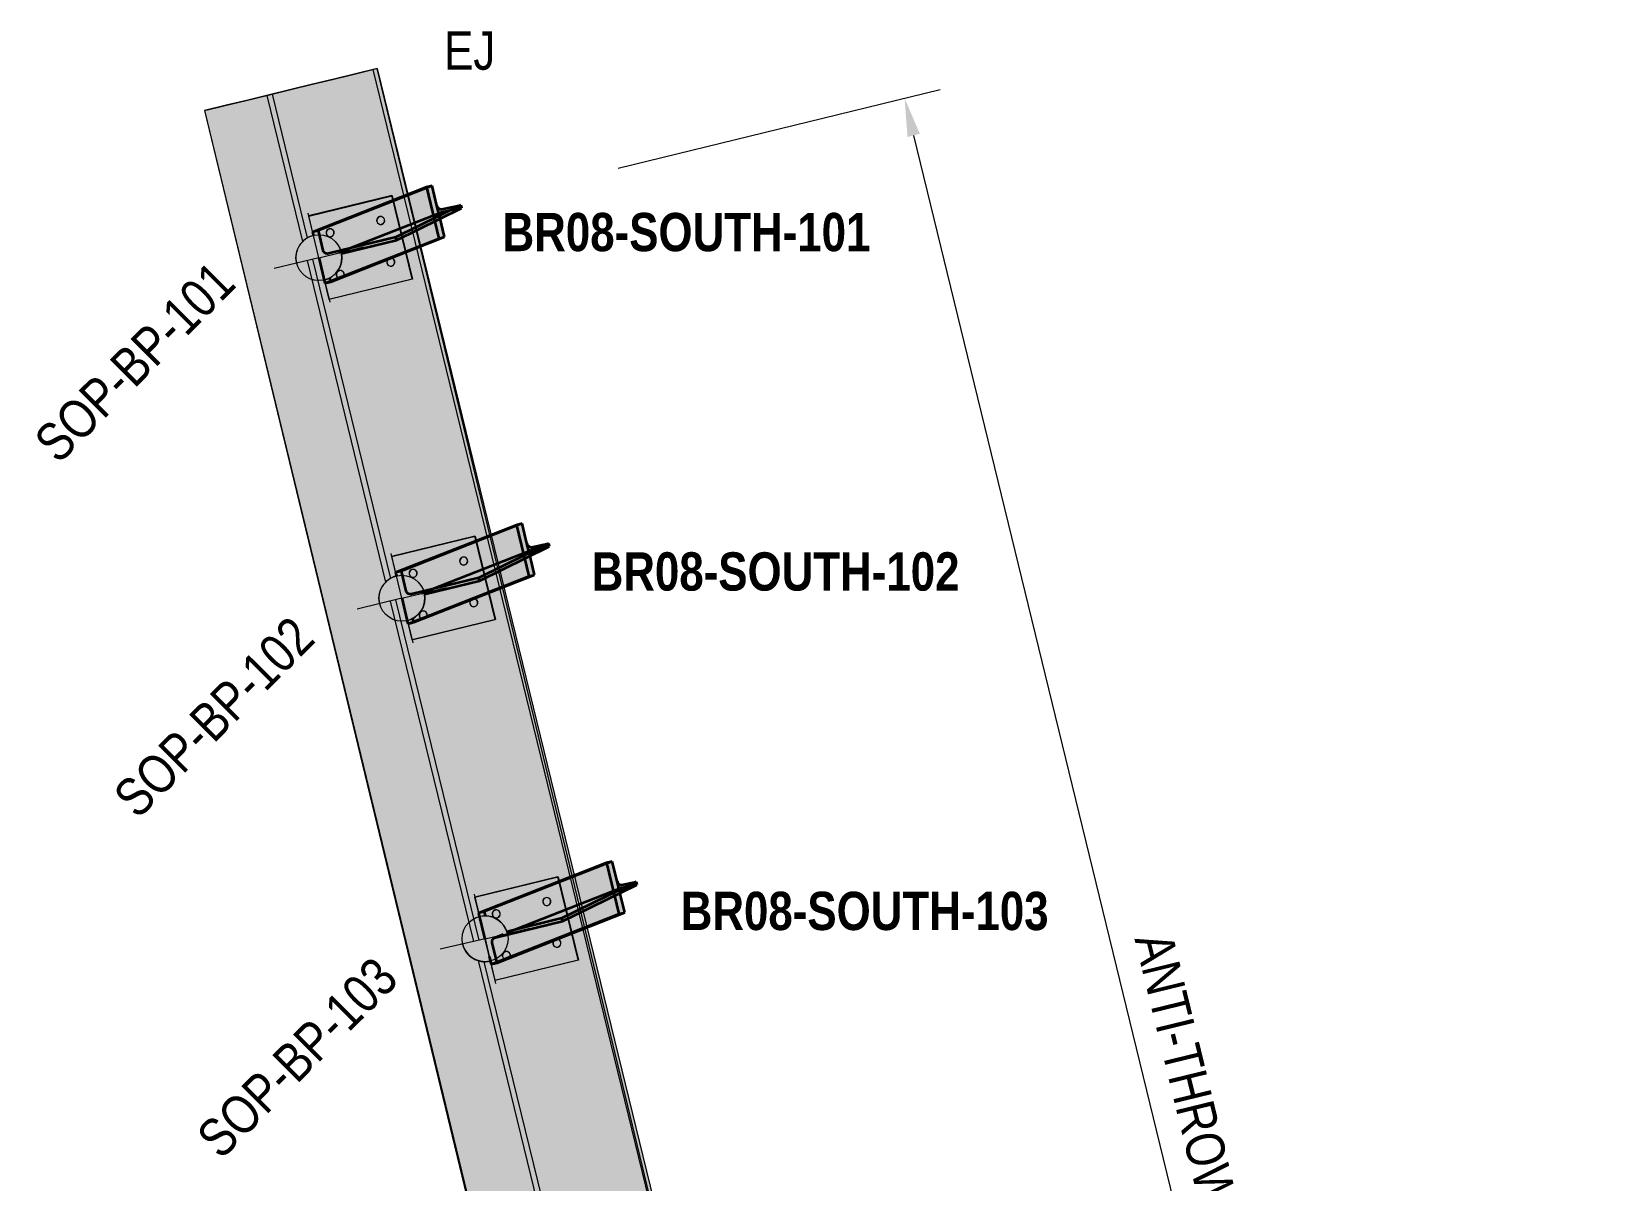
# Model space of a CAD drawing. Header units: metres. Extents: x 4 to 49, y -1186 to 3.
# Drawn here: x 8.62 to 13.75, y -1175.8 to -1172.05 of the extents above; entities that cross this region are included whole.
import ezdxf

# ---------------------------------------------------------------- set-up
doc = ezdxf.new("R2010")
doc.units = ezdxf.units.M
doc.layers.get('Defpoints').update_dxf_attribs({"color": 41})
for name, color, linetype, lineweight in [('A-ANNO-DIMS', 7, 'Continuous', 9), ('A-ANNO-NOTE', 7, 'Continuous', 9), ('A-FLOR', 7, 'Continuous', 50), ('A-GENM', 7, 'Continuous', 35), ('A-GENM-IDEN', 7, 'Continuous', 18), ('G-ANNO-TEXT', 7, 'Continuous', 9), ('S-FNDN-IDEN', 7, 'Continuous', 18), ('S-FSTN', 7, 'Continuous', 18)]:
    doc.layers.add(name, color=color, linetype=linetype, lineweight=lineweight)
doc.styles.add('Arial Narrow_4', font='ARIALN.TTF', dxfattribs={"height": 0.125})
doc.styles.add('Arial Narrow_B_1', font='ARIALNB.TTF', dxfattribs={"height": 0.125})
doc.dimstyles.new('Dimension_Standard_O__mm_', dxfattribs={"dimscale": 0.3048, "dimtxt": 0.127929, "dimasz": 0.410105, "dimexe": 0.393701, "dimexo": 0.246063, "dimgap": 0.246063, "dimtad": 1, "dimdec": 0, "dimlfac": 1000, "dimzin": 0, "dimdsep": 46, "dimtxsty": 'Arial Narrow_4', "dimsah": 1, "dimcen": 0.09, "dimaunit": 1, "dimadec": 4, "dimazin": 0, "dimtfac": 1, "dimtdec": 4, "dimtix": 1, "dimtmove": 0, "dimatfit": 3, "dimfxl": 1, "dimtvp": 1, "dimtfill": 1, "dimtolj": 1, "dimtzin": 0, "dimlwd": 18, "dimlwe": 18, "dimarcsym": 2})

# ---------------------------------------------------------------- blocks, each defined once
blk = doc.blocks.new('BR08_GEN_POST_0 - 360UB_BASE-8745528-DRG-2873222 - SOUTHERN SCREEN POST - PLAN')
at = {"layer": 'A-GENM', "true_color": 0xc0c0c0}
h = blk.add_hatch(color=9, dxfattribs=at)
h.paths.add_polyline_path([(-348.1954, -1175.0132), (-348.2124, -1174.9401), (-348.2043, -1174.9387), (-348.1954, -1174.9382), (-348.1865, -1174.9387), (-348.1798, -1174.9398), (-348.1719, -1174.9419), (-348.1642, -1174.9449), (-348.157, -1174.9487), (-348.1501, -1174.9533), (-348.1439, -1174.9586), (-348.1382, -1174.9646), (-348.1332, -1174.9711), (-348.129, -1174.9782), (-348.1256, -1174.9856), (-348.123, -1174.9934), (-348.1223, -1174.9961), (-348.1946, -1175.013)])
h.paths.add_polyline_path([(-348.1757, -1175.0963), (-347.7581, -1174.9319), (-347.7988, -1174.7649), (-348.2163, -1174.9292), (-348.1783, -1175.0856)])
for points in [[(-347.7581, -1174.9319), (-347.7393, -1174.9274), (-347.78, -1174.7603), (-347.7988, -1174.7649), (-347.7633, -1174.9104)], [(-347.7551, -1174.8623), (-347.7555, -1174.857), (-347.7542, -1174.8521), (-347.7514, -1174.8484), (-347.7474, -1174.8464), (-347.6999, -1174.8366), (-347.7023, -1174.8269), (-347.752, -1174.8369), (-347.7564, -1174.8357), (-347.7604, -1174.8326), (-347.7633, -1174.828), (-347.7641, -1174.8254)], [(-347.7548, -1174.8637), (-347.7013, -1174.8369), (-347.7499, -1174.8475), (-347.753, -1174.85), (-347.7551, -1174.8545), (-347.7555, -1174.8597), (-347.7551, -1174.8623)], [(-348.1757, -1175.0963), (-348.1563, -1175.0916), (-347.7393, -1174.9274), (-347.7581, -1174.9319), (-348.122, -1175.0752)]]:
    blk.add_hatch(color=9, dxfattribs=at).paths.add_polyline_path(points)
at = {"layer": 'A-GENM'}
for p, q in [((-347.7988, -1174.7649), (-348.2163, -1174.9292)), ((-347.78, -1174.7603), (-348.197, -1174.9245)), ((-347.78, -1174.7603), (-347.7988, -1174.7649)), ((-347.7988, -1174.7649), (-347.7581, -1174.9319)), ((-347.7641, -1174.8254), (-347.78, -1174.7603)), ((-347.7023, -1174.8269), (-347.9447, -1174.9463)), ((-347.7551, -1174.8623), (-347.7641, -1174.8254)), ((-347.7497, -1174.8367), (-347.7023, -1174.8269)), ((-347.7023, -1174.8269), (-347.6999, -1174.8366)), ((-347.7489, -1174.8469), (-348.1228, -1174.9941)), ((-347.9423, -1174.956), (-347.6999, -1174.8366)), ((-347.7393, -1174.9274), (-347.7551, -1174.8623)), ((-347.6999, -1174.8366), (-347.7474, -1174.8464)), ((-348.197, -1174.9245), (-348.2163, -1174.9292)), ((-348.2163, -1174.9292), (-348.1956, -1175.0145)), ((-348.1937, -1174.9382), (-348.197, -1174.9245)), ((-348.1563, -1175.0916), (-347.7393, -1174.9274)), ((-347.7581, -1174.9319), (-347.7393, -1174.9274)), ((-348.1757, -1175.0963), (-347.7581, -1174.9319)), ((-348.1617, -1175.0095), (-347.9423, -1174.956)), ((-347.9447, -1174.9463), (-348.124, -1174.9901)), ((-347.9423, -1174.956), (-347.9447, -1174.9463)), ((-348.1563, -1175.0916), (-348.1722, -1175.0265)), ((-348.1359, -1174.9993), (-348.1635, -1175.0101)), ((-348.1818, -1175.071), (-348.1757, -1175.0963)), ((-348.1757, -1175.0963), (-348.1563, -1175.0916))]:
    blk.add_line(p, q, dxfattribs=at)
at = {"layer": 'A-GENM', "flags": 128}
for points in [[(-347.7641, -1174.8254), (-347.7633, -1174.828), (-347.762, -1174.8305), (-347.7604, -1174.8326), (-347.7585, -1174.8344), (-347.7564, -1174.8357), (-347.7542, -1174.8366), (-347.752, -1174.8369), (-347.7497, -1174.8367)], [(-347.7474, -1174.8464), (-347.7495, -1174.8472), (-347.7514, -1174.8484), (-347.753, -1174.85), (-347.7542, -1174.8521), (-347.7551, -1174.8544), (-347.7555, -1174.857), (-347.7556, -1174.8596), (-347.7551, -1174.8623)], [(-348.1722, -1175.0265), (-348.1726, -1175.0234), (-348.1722, -1175.0203), (-348.1712, -1175.0173), (-348.1696, -1175.0146), (-348.1673, -1175.0123), (-348.1647, -1175.0106), (-348.1617, -1175.0095)]]:
    blk.add_lwpolyline(points, dxfattribs=at)
blk = doc.blocks.new('BR08_GEN_POST_0 - 360UB_BASE-8745532-DRG-2873222 - SOUTHERN SCREEN POST - PLAN')
at = {"layer": 'A-GENM', "true_color": 0xc0c0c0}
h = blk.add_hatch(color=9, dxfattribs=at)
h.paths.add_polyline_path([(-348.4471, -1173.9839), (-348.0524, -1173.8286), (-348.0931, -1173.6615), (-348.4877, -1173.8169), (-348.4496, -1173.9736)])
h.paths.add_polyline_path([(-348.449, -1173.9736), (-348.4668, -1173.9008), (-348.3938, -1173.8833), (-348.3923, -1173.8914), (-348.3918, -1173.9008), (-348.3921, -1173.9077), (-348.3933, -1173.9159), (-348.3953, -1173.9236), (-348.3982, -1173.9312), (-348.402, -1173.9386), (-348.4065, -1173.9454), (-348.4117, -1173.9517), (-348.4176, -1173.9575), (-348.4241, -1173.9625), (-348.4311, -1173.9668), (-348.4386, -1173.9703), (-348.4463, -1173.9729)])
for points in [[(-348.0524, -1173.8286), (-348.0336, -1173.8241), (-348.0742, -1173.657), (-348.0931, -1173.6615)], [(-348.0494, -1173.759), (-348.0498, -1173.7536), (-348.0485, -1173.7487), (-348.0456, -1173.745), (-348.0416, -1173.7431), (-347.9861, -1173.7316), (-347.9885, -1173.7219), (-348.0462, -1173.7336), (-348.0507, -1173.7323), (-348.0547, -1173.7292), (-348.0575, -1173.7247), (-348.0584, -1173.7221)], [(-348.0486, -1173.7623), (-347.9861, -1173.7316), (-348.0442, -1173.7441), (-348.0472, -1173.7466), (-348.0494, -1173.7512), (-348.0498, -1173.7563), (-348.0494, -1173.759)], [(-348.4471, -1173.9839), (-348.4269, -1173.9789), (-348.0336, -1173.8241), (-348.0524, -1173.8286), (-348.4269, -1173.976)]]:
    blk.add_hatch(color=9, dxfattribs=at).paths.add_polyline_path(points)
at = {"layer": 'A-GENM'}
for p, q in [((-348.0931, -1173.6615), (-348.4877, -1173.8169)), ((-348.0742, -1173.657), (-348.4684, -1173.8121)), ((-348.0742, -1173.657), (-348.0931, -1173.6615)), ((-348.0931, -1173.6615), (-348.0524, -1173.8286)), ((-348.0584, -1173.7221), (-348.0742, -1173.657)), ((-348.0431, -1173.7435), (-348.4033, -1173.8853)), ((-347.9885, -1173.7219), (-348.2161, -1173.8339)), ((-348.2137, -1173.8437), (-347.9861, -1173.7316)), ((-348.0494, -1173.759), (-348.0584, -1173.7221)), ((-348.044, -1173.7334), (-347.9885, -1173.7219)), ((-347.9861, -1173.7316), (-348.0416, -1173.7431)), ((-347.9885, -1173.7219), (-347.9861, -1173.7316)), ((-348.0336, -1173.8241), (-348.0494, -1173.759)), ((-348.4684, -1173.8121), (-348.4877, -1173.8169)), ((-348.4877, -1173.8169), (-348.485, -1173.828)), ((-348.4526, -1173.8772), (-348.4684, -1173.8121)), ((-348.4471, -1173.9839), (-348.0524, -1173.8286)), ((-348.2161, -1173.8339), (-348.4354, -1173.8875)), ((-348.4277, -1173.9792), (-348.0336, -1173.8241)), ((-348.393, -1173.8874), (-348.2137, -1173.8437)), ((-348.2137, -1173.8437), (-348.2161, -1173.8339)), ((-348.0524, -1173.8286), (-348.0336, -1173.8241)), ((-348.4676, -1173.8997), (-348.4471, -1173.9839)), ((-348.4471, -1173.9839), (-348.4277, -1173.9792)), ((-348.4277, -1173.9792), (-348.4308, -1173.9666))]:
    blk.add_line(p, q, dxfattribs=at)
at = {"layer": 'A-GENM', "flags": 128}
for points in [[(-348.0584, -1173.7221), (-348.0575, -1173.7247), (-348.0563, -1173.7271), (-348.0547, -1173.7292), (-348.0528, -1173.731), (-348.0507, -1173.7323), (-348.0485, -1173.7332), (-348.0462, -1173.7336), (-348.044, -1173.7334)], [(-348.0416, -1173.7431), (-348.0437, -1173.7438), (-348.0456, -1173.745), (-348.0472, -1173.7466), (-348.0485, -1173.7487), (-348.0494, -1173.751), (-348.0498, -1173.7536), (-348.0498, -1173.7563), (-348.0494, -1173.759)], [(-348.4354, -1173.8875), (-348.4386, -1173.8879), (-348.4418, -1173.8876), (-348.4448, -1173.8866), (-348.4475, -1173.885), (-348.4498, -1173.8828), (-348.4515, -1173.8802), (-348.4526, -1173.8772)]]:
    blk.add_lwpolyline(points, dxfattribs=at)
blk = doc.blocks.new('BR08_GEN_POST_0 - 360UB_BASE-8745536-DRG-2873222 - SOUTHERN SCREEN POST - PLAN')
at = {"layer": 'A-GENM', "true_color": 0xc0c0c0}
h = blk.add_hatch(color=9, dxfattribs=at)
h.paths.add_polyline_path([(-348.7181, -1172.8715), (-348.3463, -1172.7251), (-348.387, -1172.558), (-348.7588, -1172.7044), (-348.7206, -1172.8612)])
h.paths.add_polyline_path([(-348.72, -1172.8612), (-348.7378, -1172.7883), (-348.6648, -1172.7708), (-348.6634, -1172.7789), (-348.6628, -1172.7883), (-348.6631, -1172.7953), (-348.6643, -1172.8034), (-348.6663, -1172.8111), (-348.6692, -1172.8188), (-348.673, -1172.8261), (-348.6775, -1172.833), (-348.6827, -1172.8393), (-348.6886, -1172.845), (-348.6951, -1172.85), (-348.7021, -1172.8543), (-348.7096, -1172.8578), (-348.7173, -1172.8605)])
for points in [[(-348.3463, -1172.7251), (-348.3275, -1172.7206), (-348.3681, -1172.5535), (-348.387, -1172.558)], [(-348.3433, -1172.6555), (-348.3437, -1172.6501), (-348.3424, -1172.6452), (-348.3395, -1172.6415), (-348.3355, -1172.6396), (-348.2723, -1172.6265), (-348.2747, -1172.6168), (-348.3401, -1172.6301), (-348.3446, -1172.6289), (-348.3486, -1172.6258), (-348.3514, -1172.6212), (-348.3523, -1172.6186)], [(-348.342, -1172.6609), (-348.2723, -1172.6265), (-348.3381, -1172.6406), (-348.3411, -1172.6432), (-348.3433, -1172.6477), (-348.3437, -1172.6529), (-348.3433, -1172.6555)], [(-348.7181, -1172.8715), (-348.6987, -1172.8668), (-348.3275, -1172.7206), (-348.3463, -1172.7251), (-348.7175, -1172.8713)]]:
    blk.add_hatch(color=9, dxfattribs=at).paths.add_polyline_path(points)
at = {"layer": 'A-GENM'}
for p, q in [((-348.387, -1172.558), (-348.7588, -1172.7044)), ((-348.3681, -1172.5535), (-348.7394, -1172.6997)), ((-348.3681, -1172.5535), (-348.387, -1172.558)), ((-348.387, -1172.558), (-348.3463, -1172.7251)), ((-348.3523, -1172.6186), (-348.3681, -1172.5535)), ((-348.2747, -1172.6168), (-348.4871, -1172.7215)), ((-348.3433, -1172.6555), (-348.3523, -1172.6186)), ((-348.3379, -1172.6299), (-348.2747, -1172.6168)), ((-348.2747, -1172.6168), (-348.2723, -1172.6265)), ((-348.337, -1172.6401), (-348.6743, -1172.7728)), ((-348.4848, -1172.7312), (-348.2723, -1172.6265)), ((-348.3275, -1172.7206), (-348.3433, -1172.6555)), ((-348.2723, -1172.6265), (-348.3355, -1172.6396)), ((-348.7394, -1172.6997), (-348.7588, -1172.7044)), ((-348.7588, -1172.7044), (-348.756, -1172.7156)), ((-348.7236, -1172.7648), (-348.7394, -1172.6997)), ((-348.4871, -1172.7215), (-348.7065, -1172.775)), ((-348.6987, -1172.8668), (-348.3275, -1172.7206)), ((-348.4848, -1172.7312), (-348.4871, -1172.7215)), ((-348.3463, -1172.7251), (-348.3275, -1172.7206)), ((-348.7181, -1172.8715), (-348.3463, -1172.7251)), ((-348.664, -1172.7749), (-348.4848, -1172.7312)), ((-348.7386, -1172.7872), (-348.7181, -1172.8715)), ((-348.7181, -1172.8715), (-348.6987, -1172.8668)), ((-348.6987, -1172.8668), (-348.7018, -1172.8541))]:
    blk.add_line(p, q, dxfattribs=at)
at = {"layer": 'A-GENM', "flags": 128}
for points in [[(-348.3523, -1172.6186), (-348.3514, -1172.6212), (-348.3502, -1172.6236), (-348.3486, -1172.6258), (-348.3467, -1172.6275), (-348.3446, -1172.6289), (-348.3424, -1172.6298), (-348.3401, -1172.6301), (-348.3379, -1172.6299)], [(-348.3355, -1172.6396), (-348.3376, -1172.6403), (-348.3395, -1172.6415), (-348.3411, -1172.6432), (-348.3424, -1172.6452), (-348.3433, -1172.6476), (-348.3437, -1172.6501), (-348.3437, -1172.6528), (-348.3433, -1172.6555)], [(-348.7065, -1172.775), (-348.7096, -1172.7754), (-348.7128, -1172.7751), (-348.7158, -1172.7741), (-348.7185, -1172.7725), (-348.7208, -1172.7703), (-348.7225, -1172.7677), (-348.7236, -1172.7648)]]:
    blk.add_lwpolyline(points, dxfattribs=at)
blk = doc.blocks.new('Barrier Post Column Base Plate - 25mm-V32-DRG-2873222 - SOUTHERN SCREEN POST - PLAN')
at = {"layer": 'S-FSTN'}
for p, q in [((-347.9572, -1174.8104), (-348.2291, -1174.8768)), ((-348.2285, -1174.8772), (-347.9565, -1174.8108)), ((-347.8909, -1175.0824), (-347.9572, -1174.8104)), ((-347.9572, -1174.8104), (-347.9565, -1174.8108)), ((-347.9565, -1174.8108), (-347.8903, -1175.0828)), ((-348.2291, -1174.8768), (-348.1956, -1175.0145)), ((-348.2285, -1174.8772), (-348.2291, -1174.8768)), ((-348.1622, -1175.1491), (-348.2285, -1174.8772)), ((-348.1519, -1174.9209), (-348.1525, -1174.9205)), ((-348.0006, -1174.9027), (-348, -1174.903)), ((-347.9868, -1174.8806), (-347.9874, -1174.8803)), ((-348.1657, -1174.9429), (-348.1651, -1174.9433)), ((-347.9537, -1175.0166), (-347.9543, -1175.0163)), ((-348.1818, -1175.071), (-348.1629, -1175.1488)), ((-348.1629, -1175.1488), (-347.8909, -1175.0824)), ((-347.8903, -1175.0828), (-348.1622, -1175.1491)), ((-348.1326, -1175.0789), (-348.132, -1175.0793)), ((-348.1188, -1175.0569), (-348.1194, -1175.0565)), ((-347.9675, -1175.0386), (-347.9669, -1175.039)), ((-347.8903, -1175.0828), (-347.8909, -1175.0824)), ((-348.1622, -1175.1491), (-348.1629, -1175.1488))]:
    blk.add_line(p, q, dxfattribs=at)
for centre, start_param, end_param in [((-347.9934, -1174.8918), 5.48447, 8.626063), ((-347.994, -1174.8915), 5.48447, 8.626063), ((-348.1591, -1174.9317), 5.48447, 8.626063), ((-348.1585, -1174.9321), 5.48447, 8.626063), ((-348.1591, -1174.9317), 2.342878, 5.48447), ((-348.1585, -1174.9321), 2.342878, 5.48447), ((-347.994, -1174.8915), 2.342878, 5.48447), ((-347.9934, -1174.8918), 2.342878, 5.48447), ((-347.9603, -1175.0278), 5.48447, 8.626063), ((-347.9609, -1175.0274), 5.48447, 8.626063), ((-347.9609, -1175.0274), 2.342878, 5.48447), ((-347.9603, -1175.0278), 2.342878, 5.48447), ((-348.126, -1175.0677), 5.48447, 8.626063), ((-348.1254, -1175.0681), 5.48447, 8.626063), ((-348.126, -1175.0677), 2.342878, 5.48447), ((-348.1254, -1175.0681), 2.342878, 5.48447)]:
    blk.add_ellipse(centre, major_axis=(0.0066, 0.0112), ratio=0.999542, start_param=start_param, end_param=end_param, dxfattribs=at)
blk = doc.blocks.new('Barrier Post Column Base Plate - 25mm-V30-DRG-2873222 - SOUTHERN SCREEN POST - PLAN')
at = {"layer": 'S-FSTN'}
for p, q in [((-346.3288, -1181.4847), (-346.6008, -1181.551)), ((-346.6001, -1181.5514), (-346.3281, -1181.485)), ((-346.2626, -1181.7567), (-346.3288, -1181.4847)), ((-346.3288, -1181.4847), (-346.3281, -1181.485)), ((-346.3281, -1181.485), (-346.2619, -1181.757)), ((-346.6008, -1181.551), (-346.5853, -1181.6147)), ((-346.6001, -1181.5514), (-346.6008, -1181.551)), ((-346.5847, -1181.6145), (-346.6001, -1181.5514)), ((-346.3584, -1181.5549), (-346.3591, -1181.5545)), ((-346.5235, -1181.5952), (-346.5242, -1181.5948)), ((-346.3723, -1181.5769), (-346.3716, -1181.5773)), ((-346.5374, -1181.6172), (-346.5367, -1181.6176)), ((-346.5678, -1181.6863), (-346.5345, -1181.823)), ((-346.3253, -1181.6909), (-346.3259, -1181.6905)), ((-346.5339, -1181.8234), (-346.5492, -1181.7603)), ((-346.5345, -1181.823), (-346.2626, -1181.7567)), ((-346.2619, -1181.757), (-346.5339, -1181.8234)), ((-346.5043, -1181.7532), (-346.5036, -1181.7536)), ((-346.4904, -1181.7312), (-346.4911, -1181.7308)), ((-346.3391, -1181.7129), (-346.3385, -1181.7133)), ((-346.2619, -1181.757), (-346.2626, -1181.7567)), ((-346.5339, -1181.8234), (-346.5345, -1181.823))]:
    blk.add_line(p, q, dxfattribs=at)
for centre, start_param, end_param in [((-346.3657, -1181.5657), 5.48447, 8.626063), ((-346.365, -1181.5661), 5.48447, 8.626063), ((-346.5308, -1181.606), 5.48447, 8.626063), ((-346.5301, -1181.6064), 5.48447, 8.626063), ((-346.5308, -1181.606), 2.342878, 5.48447), ((-346.5301, -1181.6064), 2.342878, 5.48447), ((-346.3657, -1181.5657), 2.342878, 5.48447), ((-346.365, -1181.5661), 2.342878, 5.48447), ((-346.3325, -1181.7017), 5.48447, 8.626063), ((-346.3319, -1181.7021), 5.48447, 8.626063), ((-346.3325, -1181.7017), 2.342878, 5.48447), ((-346.3319, -1181.7021), 2.342878, 5.48447), ((-346.4977, -1181.742), 5.48447, 8.626063), ((-346.497, -1181.7424), 5.48447, 8.626063), ((-346.4977, -1181.742), 2.342878, 5.48447), ((-346.497, -1181.7424), 2.342878, 5.48447)]:
    blk.add_ellipse(centre, major_axis=(0.0066, 0.0112), ratio=0.999542, start_param=start_param, end_param=end_param, dxfattribs=at)
blk = doc.blocks.new('DIMBLOCK2-DRG-2873222 - SOUTHERN SCREEN POST - PLAN')
at = {"layer": 'A-ANNO-DIMS', "color": 0, "lineweight": 18, "transparency": 16777216}
for p, q in [((10.5345, -1172.4955), (11.586, -1172.239)), ((13.6085, -1181.0352), (11.499, -1172.3888)), ((12.8617, -1181.3461), (13.7547, -1181.1282))]:
    blk.add_line(p, q, dxfattribs=at)
at = {"layer": 'A-ANNO-DIMS', "color": 0, "transparency": 16777216}
for points in [[(11.5192, -1172.3839), (11.4788, -1172.3938), (11.4694, -1172.2674)], [(13.6288, -1181.0303), (13.5883, -1181.0402), (13.6382, -1181.1567)]]:
    blk.add_solid(points, dxfattribs=at)
at = {"layer": 'Defpoints', "color": 0, "transparency": 16777216}
for p in [(11.4694, -1172.2674), (10.4616, -1172.5133), (12.7888, -1181.3639)]:
    blk.add_point(p, dxfattribs=at)
at = {"layer": 'A-ANNO-DIMS', "color": 0, "lineweight": 18, "transparency": 16777216, "insert": (12.6895, -1176.6789), "char_height": 0.125, "width": 4.161953, "attachment_point": 5, "rotation": 283.711, "style": 'Arial Narrow_4', "bg_fill": 3, "box_fill_scale": 1.1, "bg_fill_color": 256, "bg_fill_true_color": 13158600, "bg_fill_transparency": 0}
blk.add_mtext('\\A1;ANTI-THROW SCREEN ON CAST IN-SITU BARRIER', dxfattribs=at)

msp = doc.modelspace()

# ---------------------------------------------------------------- hatches: boundary and pattern name
at = {"layer": 'A-ANNO-NOTE', "lineweight": 5, "true_color": 0x808080}
for points in [[(9.4842, -1172.8061), (9.557, -1172.7883), (9.5392, -1172.7155), (9.5314, -1172.7178), (9.5238, -1172.7211), (9.5167, -1172.7251), (9.51, -1172.7299), (9.5039, -1172.7354), (9.4984, -1172.7415), (9.4937, -1172.7482), (9.4896, -1172.7554), (9.4864, -1172.7629), (9.4841, -1172.7708), (9.4826, -1172.7789), (9.482, -1172.7871), (9.4823, -1172.7953), (9.4836, -1172.8034)], [(9.5748, -1172.8612), (9.5827, -1172.8588), (9.5902, -1172.8556), (9.5974, -1172.8515), (9.604, -1172.8467), (9.6102, -1172.8413), (9.6156, -1172.8351), (9.6204, -1172.8284), (9.6244, -1172.8213), (9.6276, -1172.8137), (9.6299, -1172.8058), (9.6314, -1172.7977), (9.632, -1172.7895), (9.6317, -1172.7813), (9.6305, -1172.7732), (9.6299, -1172.7705), (9.557, -1172.7883), (9.563, -1172.8129)], [(9.7552, -1173.9186), (9.828, -1173.9008), (9.8103, -1173.8279), (9.8024, -1173.8303), (9.7948, -1173.8335), (9.7868, -1173.8382), (9.781, -1173.8424), (9.7749, -1173.8478), (9.7694, -1173.854), (9.7647, -1173.8607), (9.7607, -1173.8678), (9.7575, -1173.8754), (9.7551, -1173.8833), (9.7536, -1173.8914), (9.753, -1173.8996), (9.7534, -1173.9078), (9.7546, -1173.9159)], [(9.8458, -1173.9736), (9.8537, -1173.9713), (9.8612, -1173.968), (9.8684, -1173.964), (9.8751, -1173.9592), (9.8812, -1173.9537), (9.8866, -1173.9476), (9.8914, -1173.9409), (9.8954, -1173.9337), (9.8986, -1173.9262), (9.901, -1173.9183), (9.9024, -1173.9102), (9.903, -1173.902), (9.9027, -1173.8938), (9.9015, -1173.8857), (9.9009, -1173.883), (9.828, -1173.9008), (9.8418, -1173.9573)], [(10.0994, -1175.0132), (10.1725, -1174.9961), (10.1702, -1174.9882), (10.167, -1174.9806), (10.163, -1174.9734), (10.1583, -1174.9667), (10.1529, -1174.9605), (10.1468, -1174.955), (10.1402, -1174.9502), (10.133, -1174.9461), (10.1255, -1174.9428), (10.1176, -1174.9404), (10.1096, -1174.9388), (10.1014, -1174.9382), (10.0932, -1174.9384), (10.085, -1174.9395), (10.0824, -1174.9401), (10.0966, -1175.0009)], [(10.1002, -1175.0881), (10.1084, -1175.0876), (10.1165, -1175.0862), (10.0994, -1175.0132), (10.0264, -1175.0302), (10.0287, -1175.0381), (10.0319, -1175.0457), (10.0358, -1175.0529), (10.0406, -1175.0596), (10.046, -1175.0658), (10.0521, -1175.0713), (10.0587, -1175.0761), (10.0658, -1175.0802), (10.0734, -1175.0835), (10.0812, -1175.0859), (10.0893, -1175.0875), (10.0975, -1175.0881)]]:
    msp.add_hatch(color=8, dxfattribs=at).paths.add_polyline_path(points)
at = {"layer": 'A-FLOR', "true_color": 0xe1e1e1}
h = msp.add_hatch(color=254, dxfattribs=at)
h.paths.add_polyline_path([(11.7935, -1182.0464), (12.1224, -1181.9672), (12.0464, -1181.6558), (11.7668, -1181.7658), (11.7475, -1181.7705), (11.7273, -1181.6875), (11.7072, -1181.6924), (11.7385, -1181.8207)])
h.paths.add_polyline_path([(11.6901, -1181.6226), (11.6973, -1181.6189), (11.7068, -1181.6154), (11.7095, -1181.6145), (11.7068, -1181.6035), (12.005, -1181.4861), (11.775, -1180.5434), (11.4955, -1180.6535), (11.4761, -1180.6582), (11.4737, -1180.648), (11.4658, -1180.6494), (11.4564, -1180.65), (11.4529, -1180.65), (11.6898, -1181.6214)])
h.paths.add_polyline_path([(11.4358, -1180.5801), (11.4559, -1180.575), (11.4354, -1180.4911), (11.7336, -1180.3737), (11.5037, -1179.431), (11.2241, -1179.5411), (11.2047, -1179.5458), (11.2023, -1179.5356), (11.1944, -1179.537), (11.185, -1179.5376), (11.1815, -1179.5376), (11.4354, -1180.5787)])
h.paths.add_polyline_path([(11.1644, -1179.4677), (11.1845, -1179.4626), (11.164, -1179.3787), (11.4623, -1179.2613), (11.2323, -1178.3186), (10.9527, -1178.4287), (10.9333, -1178.4334), (10.9309, -1178.4233), (10.923, -1178.4247), (10.9136, -1178.4253), (10.9101, -1178.4253), (11.164, -1179.4662)])
h.paths.add_polyline_path([(10.893, -1178.3553), (10.9131, -1178.3503), (10.8926, -1178.2663), (11.1909, -1178.1489), (10.9609, -1177.2063), (10.6816, -1177.3162), (10.6623, -1177.321), (10.6598, -1177.3108), (10.652, -1177.3122), (10.6426, -1177.3128), (10.6387, -1177.3128), (10.8926, -1178.3538)])
h.paths.add_polyline_path([(10.6216, -1177.2429), (10.6421, -1177.2378), (10.6216, -1177.1539), (10.9195, -1177.0366), (10.6895, -1176.0939), (10.4099, -1176.204), (10.3905, -1176.2087), (10.3881, -1176.1985), (10.3802, -1176.1999), (10.3708, -1176.2005), (10.3673, -1176.2005), (10.6216, -1177.2429)])
h.paths.add_polyline_path([(10.3502, -1176.1305), (10.3703, -1176.1255), (10.3498, -1176.0416), (10.6481, -1175.9242), (10.4181, -1174.9815), (10.1385, -1175.0916), (10.1191, -1175.0963), (10.1165, -1175.0862), (10.1067, -1175.0878), (10.0994, -1175.0881), (10.0959, -1175.0881), (10.3498, -1176.1289)])
h.paths.add_polyline_path([(10.0788, -1175.018), (10.0989, -1175.0132), (10.0784, -1174.9292), (10.3767, -1174.8118), (10.1468, -1173.8691), (9.8671, -1173.9792), (9.8477, -1173.9839), (9.8275, -1173.9009), (9.8076, -1173.9063), (10.0786, -1175.017)])
h.paths.add_polyline_path([(9.7904, -1173.8359), (9.7973, -1173.8324), (9.807, -1173.8288), (9.8097, -1173.8279), (9.807, -1173.8169), (10.1054, -1173.6994), (9.8754, -1172.7568), (9.596, -1172.8668), (9.5767, -1172.8715), (9.5565, -1172.7884), (9.5361, -1172.7934), (9.7902, -1173.8348)])
h.paths.add_polyline_path([(9.5191, -1172.7236), (9.5263, -1172.7199), (9.536, -1172.7163), (9.5387, -1172.7155), (9.536, -1172.7044), (9.834, -1172.5871), (9.7331, -1172.1736), (9.4044, -1172.2537), (9.519, -1172.7234)])
h = msp.add_hatch(color=254, dxfattribs=at)
h.paths.add_polyline_path([(12.1224, -1181.9672), (12.1368, -1181.9637), (12.0603, -1181.6503), (12.0464, -1181.6558), (12.1086, -1181.9108)])
h.paths.add_polyline_path([(12.005, -1181.4861), (12.0189, -1181.4806), (11.789, -1180.5379), (11.775, -1180.5434), (12.0022, -1181.4745)])
h.paths.add_polyline_path([(11.7336, -1180.3737), (11.7476, -1180.3682), (11.5174, -1179.4256), (11.5037, -1179.431), (11.723, -1180.3301)])
h.paths.add_polyline_path([(11.4623, -1179.2613), (11.4762, -1179.2558), (11.2458, -1178.3133), (11.2323, -1178.3186), (11.4579, -1179.2433)])
h.paths.add_polyline_path([(11.1909, -1178.1489), (11.2049, -1178.1434), (10.9749, -1177.2008), (10.9609, -1177.2063), (11.1869, -1178.1327)])
h.paths.add_polyline_path([(10.9195, -1177.0366), (10.9334, -1177.0307), (10.7035, -1176.0884), (10.6895, -1176.0939), (10.9184, -1177.0322)])
h.paths.add_polyline_path([(10.6481, -1175.9242), (10.6621, -1175.9187), (10.4322, -1174.976), (10.4181, -1174.9815), (10.6478, -1175.9227)])
h.paths.add_polyline_path([(10.3767, -1174.8118), (10.3908, -1174.8063), (10.1608, -1173.8636), (10.1468, -1173.8691), (10.3678, -1174.775)])
h.paths.add_polyline_path([(10.1054, -1173.6994), (10.1194, -1173.6939), (9.8895, -1172.7513), (9.8754, -1172.7568), (10.0971, -1173.6656)])
h.paths.add_polyline_path([(9.834, -1172.5871), (9.8481, -1172.5816), (9.7477, -1172.1701), (9.7331, -1172.1736), (9.8269, -1172.558)])
for points in [[(11.5572, -1182.1034), (11.7759, -1182.0507), (11.6895, -1181.6967), (11.6549, -1181.7052), (11.6534, -1181.6968), (11.6528, -1181.6874), (11.6531, -1181.6805), (11.6543, -1181.6723), (11.6563, -1181.6646), (11.6598, -1181.6558), (11.663, -1181.6496), (11.6675, -1181.6428), (11.6743, -1181.6345), (11.4333, -1180.6463), (11.426, -1180.6435), (11.4182, -1180.6395), (11.4118, -1180.6353), (11.4047, -1180.6293), (11.3998, -1180.6241), (11.3947, -1180.6176), (11.3904, -1180.6106), (11.3869, -1180.6032), (11.3843, -1180.5954), (11.3836, -1180.5928), (11.4182, -1180.5844), (11.1619, -1179.534), (11.1546, -1179.5312), (11.1473, -1179.5274), (11.1404, -1179.5229), (11.1341, -1179.5177), (11.1284, -1179.5118), (11.1233, -1179.5053), (11.119, -1179.4983), (11.1155, -1179.4908), (11.1129, -1179.4831), (11.1122, -1179.4804), (11.1468, -1179.472), (10.8906, -1178.4216), (10.8819, -1178.4182), (10.8759, -1178.4151), (10.869, -1178.4105), (10.8627, -1178.4053), (10.857, -1178.3994), (10.8519, -1178.3929), (10.8476, -1178.3859), (10.8441, -1178.3785), (10.8415, -1178.3707), (10.8408, -1178.368), (10.8754, -1178.3596), (10.6191, -1177.309), (10.6122, -1177.3063), (10.6048, -1177.3026), (10.598, -1177.2981), (10.5917, -1177.2928), (10.586, -1177.2869), (10.5809, -1177.2804), (10.5766, -1177.2734), (10.5731, -1177.266), (10.5705, -1177.2582), (10.5698, -1177.2556), (10.6041, -1177.2472), (10.3479, -1176.1969), (10.3388, -1176.1933), (10.3331, -1176.1903), (10.3253, -1176.1851), (10.3199, -1176.1806), (10.3129, -1176.1731), (10.3091, -1176.1682), (10.3048, -1176.1612), (10.3013, -1176.1537), (10.2987, -1176.146), (10.298, -1176.1433), (10.3327, -1176.1348), (10.076, -1175.0844), (10.0682, -1175.0813), (10.061, -1175.0776), (10.0542, -1175.073), (10.048, -1175.0677), (10.0423, -1175.0617), (10.0373, -1175.0552), (10.0331, -1175.0481), (10.0297, -1175.0407), (10.0271, -1175.0329), (10.0264, -1175.0302), (10.0613, -1175.0221), (9.79, -1173.9101), (9.7551, -1173.9183), (9.7536, -1173.9102), (9.7531, -1173.9008), (9.7534, -1173.8938), (9.7546, -1173.8857), (9.7566, -1173.878), (9.7595, -1173.8703), (9.7632, -1173.863), (9.7678, -1173.8561), (9.773, -1173.8498), (9.7748, -1173.8478), (9.5186, -1172.7977), (9.4841, -1172.8058), (9.4826, -1172.7977), (9.482, -1172.7883), (9.4823, -1172.7816), (9.4836, -1172.7732), (9.4856, -1172.7655), (9.4885, -1172.7579), (9.4928, -1172.7497), (9.4967, -1172.7437), (9.5034, -1172.7354), (9.387, -1172.258), (9.1837, -1172.3075), (11.5558, -1182.0975)], [(11.5498, -1182.1052), (11.5572, -1182.1034), (9.2942, -1172.7659), (11.5497, -1182.105)]]:
    msp.add_hatch(color=254, dxfattribs=at).paths.add_polyline_path(points)
h = msp.add_hatch(color=254, dxfattribs=at)
h.paths.add_polyline_path([(11.7759, -1182.0507), (11.7935, -1182.0464), (11.7068, -1181.6925), (11.6896, -1181.6971), (11.7757, -1182.0501)])
h.paths.add_polyline_path([(11.6744, -1181.6347), (11.6787, -1181.6307), (11.6852, -1181.6257), (11.6901, -1181.6226), (11.4525, -1180.6499), (11.4425, -1180.6487), (11.4361, -1180.6472), (11.4333, -1180.6465), (11.6743, -1181.6345)])
h.paths.add_polyline_path([(11.4182, -1180.5844), (11.4358, -1180.5801), (11.1811, -1179.5375), (11.1723, -1179.5365), (11.1627, -1179.5342), (11.1619, -1179.5341), (11.4165, -1180.5775)])
h.paths.add_polyline_path([(11.1468, -1179.472), (11.1644, -1179.4677), (10.9097, -1178.4252), (10.9011, -1178.4242), (10.8926, -1178.4223), (10.8906, -1178.4217), (11.1465, -1179.4706)])
h.paths.add_polyline_path([(10.8754, -1178.3596), (10.893, -1178.3553), (10.6387, -1177.3127), (10.6302, -1177.3118), (10.6225, -1177.31), (10.6192, -1177.3093), (10.8735, -1178.3518)])
h.paths.add_polyline_path([(10.6041, -1177.2472), (10.6216, -1177.2429), (10.3669, -1176.2004), (10.358, -1176.1994), (10.3493, -1176.1974), (10.3479, -1176.197), (10.6025, -1177.2408)])
h.paths.add_polyline_path([(10.3327, -1176.1348), (10.3502, -1176.1305), (10.0955, -1175.088), (10.0887, -1175.0874), (10.0812, -1175.0859), (10.0767, -1175.0852), (10.3307, -1176.1267)])
h.paths.add_polyline_path([(10.0613, -1175.0221), (10.0788, -1175.018), (9.807, -1173.9059), (9.7901, -1173.9105), (10.061, -1175.0212)])
h.paths.add_polyline_path([(9.8146, -1173.9717), (9.8146, -1173.9716), (9.8119, -1173.9573)])
h.paths.add_polyline_path([(9.7748, -1173.8479), (9.7806, -1173.8427), (9.7868, -1173.8382), (9.7904, -1173.8359), (9.536, -1172.7934), (9.5187, -1172.798), (9.7748, -1173.8478)])
h.paths.add_polyline_path([(9.5035, -1172.7358), (9.5086, -1172.7311), (9.5144, -1172.7266), (9.519, -1172.7234), (9.4044, -1172.2537), (9.387, -1172.258), (9.5034, -1172.7354)])

# ---------------------------------------------------------------- linework, layer by layer
at = {"layer": 'A-ANNO-NOTE', "color": 8, "lineweight": 18, "true_color": 0x808080}
for p, q in [((9.557, -1172.7883), (9.5215, -1172.6426)), ((9.557, -1172.7883), (9.7027, -1172.7528)), ((9.557, -1172.7883), (9.4113, -1172.8239)), ((9.557, -1172.7883), (9.5926, -1172.934)), ((9.828, -1173.9008), (9.7925, -1173.7551)), ((9.828, -1173.9008), (9.6823, -1173.9363)), ((9.828, -1173.9008), (9.9738, -1173.8652)), ((9.828, -1173.9008), (9.8636, -1174.0465)), ((10.0994, -1175.0132), (10.0653, -1174.8671)), ((10.0994, -1175.0132), (10.2455, -1174.979)), ((10.0994, -1175.0132), (9.9534, -1175.0473)), ((10.0994, -1175.0132), (10.1336, -1175.1592))]:
    msp.add_line(p, q, dxfattribs=at)
for centre in [(9.557, -1172.7883), (9.828, -1173.9008), (10.0994, -1175.0132)]:
    msp.add_circle(centre, 0.075, dxfattribs=at)
for centre, start, end in [((9.557, -1172.7883), 103.711, 193.711), ((9.557, -1172.7883), 283.711, 13.711), ((9.828, -1173.9008), 103.711, 193.711), ((9.828, -1173.9008), 283.711, 13.711), ((10.0994, -1175.0132), 13.1618, 103.1618), ((10.0994, -1175.0132), 193.1618, 283.1618)]:
    msp.add_arc(centre, 0.075, start, end, dxfattribs=at)
at = {"layer": 'A-FLOR', "color": 252, "lineweight": 18, "true_color": 0x888888}
for p, q in [((9.7331, -1172.1736), (12.1224, -1181.9672)), ((12.1136, -1181.9693), (9.747, -1172.1702)), ((9.7477, -1172.1701), (12.1368, -1181.9637)), ((9.387, -1172.258), (9.5035, -1172.7358)), ((9.4044, -1172.2537), (9.5191, -1172.7236)), ((9.1835, -1172.3076), (11.5498, -1182.1052)), ((9.1837, -1172.3075), (11.5572, -1182.1034)), ((9.5186, -1172.7977), (9.7748, -1173.8479)), ((9.5361, -1172.7934), (9.7904, -1173.8359)), ((9.79, -1173.9101), (10.0613, -1175.0221)), ((9.8075, -1173.9058), (10.0788, -1175.018)), ((10.0765, -1175.0845), (10.3327, -1176.1348)), ((10.0959, -1175.0881), (10.3502, -1176.1305))]:
    msp.add_line(p, q, dxfattribs=at)
at = {"layer": 'A-FLOR', "color": 252, "lineweight": 18, "true_color": 0x888888, "flags": 128}
for points in [[(9.747, -1172.1702), (9.6766, -1172.1874), (9.6061, -1172.2046), (9.5357, -1172.2217), (9.4652, -1172.2389), (9.3948, -1172.2561), (9.3244, -1172.2732), (9.2539, -1172.2904), (9.1835, -1172.3076)], [(9.4044, -1172.2537), (9.4702, -1172.2377), (9.5359, -1172.2217), (9.6016, -1172.2057), (9.6674, -1172.1896), (9.7331, -1172.1736)], [(9.7331, -1172.1736), (9.7404, -1172.1718), (9.7477, -1172.1701)], [(9.1837, -1172.3075), (9.2063, -1172.302), (9.2288, -1172.2965), (9.2514, -1172.291), (9.274, -1172.2855), (9.2966, -1172.28), (9.3192, -1172.2745), (9.3418, -1172.269), (9.3644, -1172.2635), (9.387, -1172.258)], [(9.387, -1172.258), (9.3957, -1172.2559), (9.4044, -1172.2537)], [(9.1835, -1172.3076), (9.1835, -1172.3076), (9.1836, -1172.3076), (9.1836, -1172.3075), (9.1837, -1172.3075)]]:
    msp.add_lwpolyline(points, dxfattribs=at)
at = {"layer": 'A-FLOR', "color": 252, "lineweight": 18, "true_color": 0x888888}
msp.add_open_spline([(9.7477, -1172.1701), (9.7476, -1172.1701), (9.7473, -1172.1702), (9.7471, -1172.1702), (9.747, -1172.1702)], degree=3, knots=[0, 0, 0, 0, 0.444444, 1, 1, 1, 1], dxfattribs=at)

# ---------------------------------------------------------------- block references
at = {"layer": 'A-GENM'}
for name in ['BR08_GEN_POST_0 - 360UB_BASE-8745536-DRG-2873222 - SOUTHERN SCREEN POST - PLAN', 'BR08_GEN_POST_0 - 360UB_BASE-8745532-DRG-2873222 - SOUTHERN SCREEN POST - PLAN', 'BR08_GEN_POST_0 - 360UB_BASE-8745528-DRG-2873222 - SOUTHERN SCREEN POST - PLAN']:
    msp.add_blockref(name, (358.2948, 0), dxfattribs=at)
at = {"layer": 'S-FSTN'}
for name, p in [('Barrier Post Column Base Plate - 25mm-V30-DRG-2873222 - SOUTHERN SCREEN POST - PLAN', (356.124, 8.8991)), ('Barrier Post Column Base Plate - 25mm-V30-DRG-2873222 - SOUTHERN SCREEN POST - PLAN', (356.395, 7.7866)), ('Barrier Post Column Base Plate - 25mm-V32-DRG-2873222 - SOUTHERN SCREEN POST - PLAN', (358.2948, 0))]:
    msp.add_blockref(name, p, dxfattribs=at)

# ---------------------------------------------------------------- next in the draw order: texts
at = {"layer": 'G-ANNO-TEXT', "insert": (9.9659, -1172.0492), "char_height": 0.125, "attachment_point": 1, "style": 'Arial Narrow_4', "bg_fill": 3, "box_fill_scale": 1, "bg_fill_color": 256, "bg_fill_transparency": 0}
msp.add_mtext('EJ', dxfattribs=at)
at = {"layer": 'S-FNDN-IDEN', "lineweight": 9, "char_height": 0.125, "attachment_point": 1, "rotation": 45, "style": 'Arial Narrow_4', "bg_fill": 3, "box_fill_scale": 1, "bg_fill_color": 256, "bg_fill_true_color": 13158600, "bg_fill_transparency": 0}
for s, insert in [('SOP-BP-101', (8.6184, -1173.3768)), ('SOP-BP-102', (8.8771, -1174.537)), ('SOP-BP-103', (9.149, -1175.6493))]:
    msp.add_mtext(s, dxfattribs=dict(at, insert=insert))

# ---------------------------------------------------------------- next in the draw order: dimensions: what is measured, and where the dimension line sits
at = {"layer": 'A-ANNO-DIMS', "lineweight": 18}
dim = msp.add_linear_dim(base=(11.4694, -1172.2674), p1=(12.7888, -1181.3639), p2=(10.4616, -1172.5133), angle=283.711, text='ANTI-THROW SCREEN ON CAST IN-SITU BARRIER', dimstyle='Dimension_Standard_O__mm_', override={"dimpost": '<>', "dimfxl": 9.151453}, dxfattribs=at)
dim.commit()
dim.dimension.update_dxf_attribs({"geometry": 'DIMBLOCK2-DRG-2873222 - SOUTHERN SCREEN POST - PLAN', "text_midpoint": (12.6895, -1176.6789)})

# ---------------------------------------------------------------- next in the draw order: texts
at = {"layer": 'A-GENM-IDEN', "lineweight": 9, "char_height": 0.125, "attachment_point": 1, "style": 'Arial Narrow_B_1', "bg_fill": 3, "box_fill_scale": 1, "bg_fill_color": 256, "bg_fill_true_color": 13158600, "bg_fill_transparency": 0}
for s, insert in [('BR08-SOUTH-101', (10.1566, -1172.642)), ('BR08-SOUTH-102', (10.4475, -1173.7508)), ('BR08-SOUTH-103', (10.7383, -1174.8596))]:
    msp.add_mtext(s, dxfattribs=dict(at, insert=insert))

doc.saveas('drawing.dxf')
